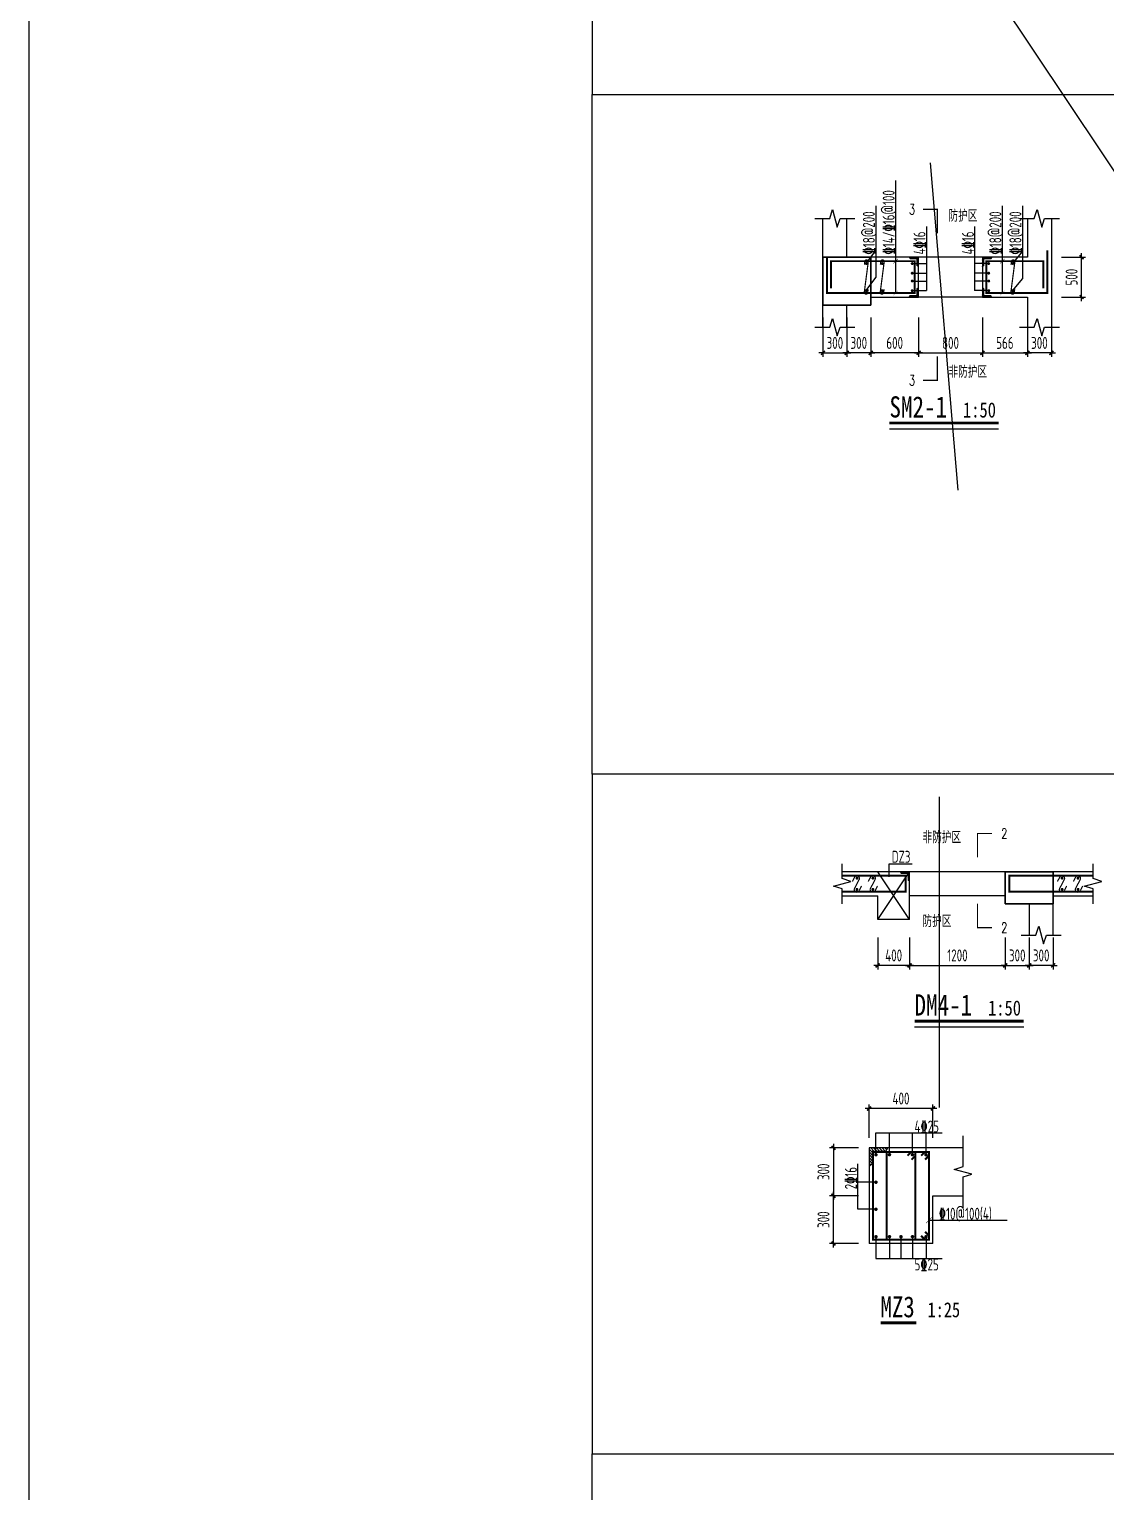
# Model space of a CAD drawing. Extents: x -502255 to 1362592, y -400300 to 332622.
# Drawn here: x 388167 to 401668, y -170935 to -152592 of the extents above; entities that cross this region are included whole.
import ezdxf

# ---------------------------------------------------------------- set-up
doc = ezdxf.new("R2010")
doc.units = 0
doc.header["$LTSCALE"] = 1000
doc.header["$MEASUREMENT"] = 0
doc.linetypes.add('DASH', pattern=[0.35, 0.25, -0.1])
for name, color, linetype in [('0_XREF', 7, 'Continuous'), ('DIM', 3, 'Continuous'), ('DIM_SYMB', 3, 'Continuous'), ('PUB_TEXT', 7, 'Continuous'), ('REIN', 1, 'Continuous'), ('REINL', 1, 'Continuous'), ('RF-QT', 30, 'Continuous'), ('TEXT', 53, 'Continuous'), ('THIN', 7, 'Continuous'), ('WALL', 2, 'Continuous')]:
    doc.layers.add(name, color=color, linetype=linetype)
doc.layers.add('人防细线', color=142, linetype='Continuous', lineweight=18)
doc.layers.add('砼柱', color=2, linetype='Continuous', lineweight=35)
doc.styles.add('_TCH_LABEL', font='COMPLEX', dxfattribs={"bigfont": 'GBCBIG'})
doc.styles.get("Standard").update_dxf_attribs({"font": 'tssdeng2.shx', "width": 0.7, "bigfont": '@@hztxt.shx'})
doc.styles.add('TSSD_Rein', font='tssdeng2.shx', dxfattribs={"width": 0.7, "bigfont": 'hztxt.shx'})
doc.styles.add('TYDG_01', font='', dxfattribs={"width": 0.8})
doc.styles.add('TYDG_03', font='simhei.ttf', dxfattribs={"width": 0.8})
doc.styles.get('TYDG_01').set_extended_font_data('SimSun')
doc.dimstyles.new('TSSD_50_50', dxfattribs={"dimtxt": 150, "dimasz": 50, "dimexe": 50, "dimexo": 125, "dimgap": 50, "dimtad": 1, "dimdec": 0, "dimzin": 0, "dimdsep": 46, "dimtxsty": 'Standard', "dimblk": 'ARCHTICK', "dimcen": 0, "dimdle": 50, "dimclrt": 7, "dimadec": 0, "dimazin": 0, "dimtfac": 1, "dimtdec": 0, "dimtix": 1, "dimtmove": 2, "dimatfit": 3, "dimfxl": 1, "dimtolj": 1, "dimtzin": 0, "dimarcsym": 0})

# ---------------------------------------------------------------- blocks, each defined once
blk = doc.blocks.new('_ArchTick')
at = {"color": 0, "linetype": 'ByBlock', "const_width": 0.4}
blk.add_lwpolyline([(-0.5, -0.5), (0.5, 0.5)], dxfattribs=at)
blk = doc.blocks.new('*D1128')
at = {"layer": 'Defpoints', "color": 0, "transparency": 16777216}
for p in [(399321, -156080), (400121, -156080), (400121, -156651)]:
    blk.add_point(p, dxfattribs=at)
at = {"layer": 'DIM', "color": 0, "lineweight": -2, "transparency": 16777216}
for p, q in [((399321, -156205), (399321, -156701)), ((400121, -156205), (400121, -156701)), ((399271, -156651), (400171, -156651))]:
    blk.add_line(p, q, dxfattribs=at)
at = {"layer": 'DIM', "color": 0, "lineweight": -2, "transparency": 16777216, "xscale": 50, "yscale": 50, "zscale": 50, "rotation": 180}
blk.add_blockref('_ArchTick', (399321, -156651), dxfattribs=at)
at = {"layer": 'DIM', "color": 0, "lineweight": -2, "transparency": 16777216, "xscale": 50, "yscale": 50, "zscale": 50}
blk.add_blockref('_ArchTick', (400121, -156651), dxfattribs=at)
at = {"layer": 'DIM', "color": 7, "transparency": 16777216, "insert": (399721, -156526), "char_height": 150, "attachment_point": 5}
blk.add_mtext('\\A1;800', dxfattribs=at)
blk = doc.blocks.new('*D1129')
at = {"layer": 'Defpoints', "color": 0, "transparency": 16777216}
for p in [(400121, -156080), (400686, -156080, -48), (400686, -156651)]:
    blk.add_point(p, dxfattribs=at)
at = {"layer": 'DIM', "color": 0, "lineweight": -2, "transparency": 16777216}
for p, q in [((400121, -156205), (400121, -156701)), ((400686, -156205), (400686, -156701)), ((400071, -156651), (400736, -156651))]:
    blk.add_line(p, q, dxfattribs=at)
at = {"layer": 'DIM', "color": 0, "lineweight": -2, "transparency": 16777216, "xscale": 50, "yscale": 50, "zscale": 50, "rotation": 180}
blk.add_blockref('_ArchTick', (400121, -156651), dxfattribs=at)
at = {"layer": 'DIM', "color": 0, "lineweight": -2, "transparency": 16777216, "xscale": 50, "yscale": 50, "zscale": 50}
blk.add_blockref('_ArchTick', (400686, -156651), dxfattribs=at)
at = {"layer": 'DIM', "color": 7, "transparency": 16777216, "insert": (400403, -156526), "char_height": 150, "attachment_point": 5}
blk.add_mtext('\\A1;566', dxfattribs=at)
blk = doc.blocks.new('*D1130')
at = {"layer": 'Defpoints', "color": 0, "transparency": 16777216}
for p in [(398721, -156080), (399321, -156080), (398721, -156651)]:
    blk.add_point(p, dxfattribs=at)
at = {"layer": 'DIM', "color": 0, "lineweight": -2, "transparency": 16777216}
for p, q in [((398721, -156205), (398721, -156701)), ((399321, -156205), (399321, -156701)), ((399371, -156651), (398671, -156651))]:
    blk.add_line(p, q, dxfattribs=at)
at = {"layer": 'DIM', "color": 0, "lineweight": -2, "transparency": 16777216, "xscale": 50, "yscale": 50, "zscale": 50, "rotation": 180}
blk.add_blockref('_ArchTick', (398721, -156651), dxfattribs=at)
at = {"layer": 'DIM', "color": 0, "lineweight": -2, "transparency": 16777216, "xscale": 50, "yscale": 50, "zscale": 50}
blk.add_blockref('_ArchTick', (399321, -156651), dxfattribs=at)
at = {"layer": 'DIM', "color": 7, "transparency": 16777216, "insert": (399021, -156526), "char_height": 150, "attachment_point": 5}
blk.add_mtext('\\A1;600', dxfattribs=at)
blk = doc.blocks.new('*D1131')
at = {"layer": 'Defpoints', "color": 0, "transparency": 16777216}
for p in [(398421, -156080), (398721, -156080), (398421, -156651)]:
    blk.add_point(p, dxfattribs=at)
at = {"layer": 'DIM', "color": 0, "lineweight": -2, "transparency": 16777216}
for p, q in [((398421, -156205), (398421, -156701)), ((398721, -156205), (398721, -156701)), ((398421, -156651), (398371, -156651)), ((398721, -156651), (398421, -156651)), ((398721, -156651), (398771, -156651))]:
    blk.add_line(p, q, dxfattribs=at)
at = {"layer": 'DIM', "color": 0, "lineweight": -2, "transparency": 16777216, "xscale": 50, "yscale": 50, "zscale": 50}
blk.add_blockref('_ArchTick', (398421, -156651), dxfattribs=at)
at = {"layer": 'DIM', "color": 0, "lineweight": -2, "transparency": 16777216, "xscale": 50, "yscale": 50, "zscale": 50, "rotation": 180}
blk.add_blockref('_ArchTick', (398721, -156651), dxfattribs=at)
at = {"layer": 'DIM', "color": 7, "transparency": 16777216, "insert": (398571, -156526), "char_height": 150, "attachment_point": 5}
blk.add_mtext('\\A1;300', dxfattribs=at)
blk = doc.blocks.new('*D1132')
at = {"layer": 'Defpoints', "color": 0, "transparency": 16777216}
for p in [(398121, -156080), (398421, -156080), (398421, -156651)]:
    blk.add_point(p, dxfattribs=at)
at = {"layer": 'DIM', "color": 0, "lineweight": -2, "transparency": 16777216}
for p, q in [((398121, -156205), (398121, -156701)), ((398421, -156205), (398421, -156701)), ((398121, -156651), (398071, -156651)), ((398121, -156651), (398421, -156651)), ((398421, -156651), (398471, -156651))]:
    blk.add_line(p, q, dxfattribs=at)
at = {"layer": 'DIM', "color": 0, "lineweight": -2, "transparency": 16777216, "xscale": 50, "yscale": 50, "zscale": 50}
blk.add_blockref('_ArchTick', (398121, -156651), dxfattribs=at)
at = {"layer": 'DIM', "color": 0, "lineweight": -2, "transparency": 16777216, "xscale": 50, "yscale": 50, "zscale": 50, "rotation": 180}
blk.add_blockref('_ArchTick', (398421, -156651), dxfattribs=at)
at = {"layer": 'DIM', "color": 7, "transparency": 16777216, "insert": (398271, -156526), "char_height": 150, "attachment_point": 5}
blk.add_mtext('\\A1;300', dxfattribs=at)
blk = doc.blocks.new('MJ-U')
at = {"layer": 'WALL'}
h = blk.add_hatch(dxfattribs=at)
h.set_pattern_fill('ANSI31', color=6, scale=100, style=0)
h.set_pattern_definition([(45, (-873776.461, -21584.63), (-8.83883476, 8.83883476), [])])
h.paths.add_polyline_path([(-117.2, 0), (0, 0), (0, -118.5), (-20, -104.4), (-20, -20), (-100.4, -20)])
at = {"layer": 'WALL', "color": 6}
blk.add_line((-117.2, 0), (-100.4, -20), dxfattribs=at)
at = {"layer": '人防细线', "color": 6}
for p, q in [((-117.2, 0), (0, 0)), ((-100.4, -20), (-117.2, 0)), ((0, 0), (0, -118.5)), ((-20, -20), (-100.4, -20)), ((-20, -104.4), (-20, -20)), ((0, -118.5), (-20, -104.4))]:
    blk.add_line(p, q, dxfattribs=at)
blk = doc.blocks.new('*D1133')
at = {"layer": 'Defpoints', "color": 0, "transparency": 16777216}
for p in [(400686, -156080, -48), (400986, -156080, -23), (400686, -156651)]:
    blk.add_point(p, dxfattribs=at)
at = {"layer": 'DIM', "color": 0, "lineweight": -2, "transparency": 16777216}
for p, q in [((400686, -156205), (400686, -156701)), ((400986, -156205), (400986, -156701)), ((400686, -156651), (400636, -156651)), ((400986, -156651), (400686, -156651)), ((400986, -156651), (401036, -156651))]:
    blk.add_line(p, q, dxfattribs=at)
at = {"layer": 'DIM', "color": 0, "lineweight": -2, "transparency": 16777216, "xscale": 50, "yscale": 50, "zscale": 50}
blk.add_blockref('_ArchTick', (400686, -156651), dxfattribs=at)
at = {"layer": 'DIM', "color": 0, "lineweight": -2, "transparency": 16777216, "xscale": 50, "yscale": 50, "zscale": 50, "rotation": 180}
blk.add_blockref('_ArchTick', (400986, -156651), dxfattribs=at)
at = {"layer": 'DIM', "color": 7, "transparency": 16777216, "insert": (400836, -156526), "char_height": 150, "attachment_point": 5}
blk.add_mtext('\\A1;300', dxfattribs=at)
blk = doc.blocks.new('*D1162')
at = {"layer": 'Defpoints', "color": 0, "transparency": 16777216}
for p in [(399208, -163859), (400408, -163859), (400408, -164333)]:
    blk.add_point(p, dxfattribs=at)
at = {"layer": 'DIM', "color": 0, "lineweight": -2, "transparency": 16777216}
for p, q in [((399208, -163984), (399208, -164383)), ((400408, -163984), (400408, -164383)), ((399158, -164333), (400458, -164333))]:
    blk.add_line(p, q, dxfattribs=at)
at = {"layer": 'DIM', "color": 0, "lineweight": -2, "transparency": 16777216, "xscale": 50, "yscale": 50, "zscale": 50, "rotation": 180}
blk.add_blockref('_ArchTick', (399208, -164333), dxfattribs=at)
at = {"layer": 'DIM', "color": 0, "lineweight": -2, "transparency": 16777216, "xscale": 50, "yscale": 50, "zscale": 50}
blk.add_blockref('_ArchTick', (400408, -164333), dxfattribs=at)
at = {"layer": 'DIM', "color": 7, "transparency": 16777216, "insert": (399808, -164208), "char_height": 150, "attachment_point": 5}
blk.add_mtext('\\A1;1200', dxfattribs=at)
blk = doc.blocks.new('*D1163')
at = {"layer": 'Defpoints', "color": 0, "transparency": 16777216}
for p in [(398808, -163859, -201), (399208, -163859), (398808, -164333)]:
    blk.add_point(p, dxfattribs=at)
at = {"layer": 'DIM', "color": 0, "lineweight": -2, "transparency": 16777216}
for p, q in [((398808, -163984), (398808, -164383)), ((399208, -163984), (399208, -164383)), ((399258, -164333), (398758, -164333))]:
    blk.add_line(p, q, dxfattribs=at)
at = {"layer": 'DIM', "color": 0, "lineweight": -2, "transparency": 16777216, "xscale": 50, "yscale": 50, "zscale": 50, "rotation": 180}
blk.add_blockref('_ArchTick', (398808, -164333), dxfattribs=at)
at = {"layer": 'DIM', "color": 0, "lineweight": -2, "transparency": 16777216, "xscale": 50, "yscale": 50, "zscale": 50}
blk.add_blockref('_ArchTick', (399208, -164333), dxfattribs=at)
at = {"layer": 'DIM', "color": 7, "transparency": 16777216, "insert": (399008, -164208), "char_height": 150, "attachment_point": 5}
blk.add_mtext('\\A1;400', dxfattribs=at)
blk = doc.blocks.new('*D1164')
at = {"layer": 'Defpoints', "color": 0, "transparency": 16777216}
for p in [(400408, -163859), (400708, -163859, -151), (400708, -164333)]:
    blk.add_point(p, dxfattribs=at)
at = {"layer": 'DIM', "color": 0, "lineweight": -2, "transparency": 16777216}
for p, q in [((400408, -163984), (400408, -164383)), ((400708, -163984), (400708, -164383)), ((400408, -164333), (400358, -164333)), ((400408, -164333), (400708, -164333)), ((400708, -164333), (400758, -164333))]:
    blk.add_line(p, q, dxfattribs=at)
at = {"layer": 'DIM', "color": 0, "lineweight": -2, "transparency": 16777216, "xscale": 50, "yscale": 50, "zscale": 50}
blk.add_blockref('_ArchTick', (400408, -164333), dxfattribs=at)
at = {"layer": 'DIM', "color": 0, "lineweight": -2, "transparency": 16777216, "xscale": 50, "yscale": 50, "zscale": 50, "rotation": 180}
blk.add_blockref('_ArchTick', (400708, -164333), dxfattribs=at)
at = {"layer": 'DIM', "color": 7, "transparency": 16777216, "insert": (400558, -164208), "char_height": 150, "attachment_point": 5}
blk.add_mtext('\\A1;300', dxfattribs=at)
blk = doc.blocks.new('*D1165')
at = {"layer": 'Defpoints', "color": 0, "transparency": 16777216}
for p in [(400708, -163859, -151), (401008, -163859), (400708, -164333)]:
    blk.add_point(p, dxfattribs=at)
at = {"layer": 'DIM', "color": 0, "lineweight": -2, "transparency": 16777216}
for p, q in [((400708, -163984), (400708, -164383)), ((401008, -163984), (401008, -164383)), ((400708, -164333), (400658, -164333)), ((401008, -164333), (400708, -164333)), ((401008, -164333), (401058, -164333))]:
    blk.add_line(p, q, dxfattribs=at)
at = {"layer": 'DIM', "color": 0, "lineweight": -2, "transparency": 16777216, "xscale": 50, "yscale": 50, "zscale": 50}
blk.add_blockref('_ArchTick', (400708, -164333), dxfattribs=at)
at = {"layer": 'DIM', "color": 0, "lineweight": -2, "transparency": 16777216, "xscale": 50, "yscale": 50, "zscale": 50, "rotation": 180}
blk.add_blockref('_ArchTick', (401008, -164333), dxfattribs=at)
at = {"layer": 'DIM', "color": 7, "transparency": 16777216, "insert": (400858, -164208), "char_height": 150, "attachment_point": 5}
blk.add_mtext('\\A1;300', dxfattribs=at)
blk = doc.blocks.new('*D1173')
at = {"layer": 'Defpoints', "color": 0, "transparency": 16777216}
for p in [(398700, -166128), (398700, -166622, -343), (399500, -166622, -274)]:
    blk.add_point(p, dxfattribs=at)
at = {"layer": 'DIM', "color": 0, "lineweight": -2, "transparency": 16777216}
for p, q in [((399550, -166128), (398650, -166128)), ((398700, -166497), (398700, -166078)), ((399500, -166497), (399500, -166078))]:
    blk.add_line(p, q, dxfattribs=at)
at = {"layer": 'DIM', "color": 0, "lineweight": -2, "transparency": 16777216, "xscale": 50, "yscale": 50, "zscale": 50, "rotation": 180}
blk.add_blockref('_ArchTick', (398700, -166128), dxfattribs=at)
at = {"layer": 'DIM', "color": 0, "lineweight": -2, "transparency": 16777216, "xscale": 50, "yscale": 50, "zscale": 50}
blk.add_blockref('_ArchTick', (399500, -166128), dxfattribs=at)
at = {"layer": 'DIM', "color": 7, "transparency": 16777216, "insert": (399100, -166003), "char_height": 150, "attachment_point": 5}
blk.add_mtext('\\A1;400', dxfattribs=at)
blk = doc.blocks.new('*D1174')
at = {"layer": 'Defpoints', "color": 0, "transparency": 16777216}
for p in [(398253, -167222), (398693, -167222, -343), (398693, -167822, -274)]:
    blk.add_point(p, dxfattribs=at)
at = {"layer": 'DIM', "color": 0, "lineweight": -2, "transparency": 16777216}
for p, q in [((398568, -167222), (398203, -167222)), ((398253, -167872), (398253, -167172)), ((398568, -167822), (398203, -167822))]:
    blk.add_line(p, q, dxfattribs=at)
at = {"layer": 'DIM', "color": 0, "lineweight": -2, "transparency": 16777216, "xscale": 50, "yscale": 50, "zscale": 50}
for p, rotation in [((398253, -167222), 90), ((398253, -167822), 270)]:
    blk.add_blockref('_ArchTick', p, dxfattribs=dict(at, rotation=rotation))
at = {"layer": 'DIM', "color": 7, "transparency": 16777216, "insert": (398128, -167522), "char_height": 150, "attachment_point": 5, "rotation": 90}
blk.add_mtext('\\A1;300', dxfattribs=at)
blk = doc.blocks.new('*D1175')
at = {"layer": 'Defpoints', "color": 0, "transparency": 16777216}
for p in [(398693, -166622, -240), (398253, -167222), (398693, -167222, -343)]:
    blk.add_point(p, dxfattribs=at)
at = {"layer": 'DIM', "color": 0, "lineweight": -2, "transparency": 16777216}
for p, q in [((398568, -166622), (398203, -166622)), ((398253, -166572), (398253, -167272)), ((398568, -167222), (398203, -167222))]:
    blk.add_line(p, q, dxfattribs=at)
at = {"layer": 'DIM', "color": 0, "lineweight": -2, "transparency": 16777216, "xscale": 50, "yscale": 50, "zscale": 50}
for p, rotation in [((398253, -166622), 90), ((398253, -167222), 270)]:
    blk.add_blockref('_ArchTick', p, dxfattribs=dict(at, rotation=rotation))
at = {"layer": 'DIM', "color": 7, "transparency": 16777216, "insert": (398128, -166922), "char_height": 150, "attachment_point": 5, "rotation": 90}
blk.add_mtext('\\A1;300', dxfattribs=at)
blk = doc.blocks.new('*D1201')
at = {"layer": 'Defpoints', "color": 0, "transparency": 16777216}
for p in [(400988, -155451, -51), (401365, -155451), (400988, -155951, -9)]:
    blk.add_point(p, dxfattribs=at)
at = {"layer": 'DIM', "color": 0, "lineweight": -2, "transparency": 16777216}
for p, q in [((401113, -155451), (401415, -155451)), ((401365, -156001), (401365, -155401)), ((401113, -155951), (401415, -155951))]:
    blk.add_line(p, q, dxfattribs=at)
at = {"layer": 'DIM', "color": 0, "lineweight": -2, "transparency": 16777216, "xscale": 50, "yscale": 50, "zscale": 50}
for p, rotation in [((401365, -155451), 90), ((401365, -155951), 270)]:
    blk.add_blockref('_ArchTick', p, dxfattribs=dict(at, rotation=rotation))
at = {"layer": 'DIM', "color": 7, "transparency": 16777216, "insert": (401240, -155701), "char_height": 150, "attachment_point": 5, "rotation": 90}
blk.add_mtext('\\A1;500', dxfattribs=at)

msp = doc.modelspace()

# ---------------------------------------------------------------- linework, layer by layer
for p, q in [((440189, -211992), (388167.5, -133959.8)), ((399464.5, -154266.1), (399813.2, -158371.8)), ((400120.6, -155450.5), (399320.6, -155450.5)), ((400120.6, -155950.5), (399320.6, -155950.5)), ((399580.4, -162217.4), (399580.4, -166116.9)), ((398808.2, -163759.3, -51.4), (399208.2, -163159.3)), ((399208.2, -163759.3, -51.4), (398808.2, -163159.3)), ((400408.2, -163159.3), (399208.2, -163159.3)), ((400408.2, -163459.3), (399208.2, -163459.3)), ((398785.9, -166708), (398785.9, -166435)), ((398785.9, -166435), (399616.2, -166435)), ((398955.8, -166708), (398955.8, -166435)), ((399244, -166708), (399244, -166435)), ((399413.9, -166708), (399413.9, -166435)), ((398699.9, -166622), (398699.9, -167822)), ((399879, -166622), (398699.9, -166622)), ((398559.9, -167391.6), (398559.9, -166823.5)), ((398785.9, -167052.5), (398559.9, -167052.5)), ((399499.9, -167822), (399499.9, -167222)), ((399499.9, -167222), (399879, -167222)), ((398785.9, -167391.6), (398559.9, -167391.6)), ((399449.9, -167528.9), (400432.8, -167528.9)), ((399499.9, -167822), (398699.9, -167822)), ((398785.9, -167736), (398785.9, -168009)), ((398955.8, -167736), (398955.8, -168009)), ((399099.9, -167736), (399099.9, -168009)), ((399244, -167736), (399244, -168009)), ((399413.9, -167736), (399413.9, -168009)), ((398785.9, -168009), (399616.2, -168009))]:
    msp.add_line(p, q)
for points in [[(388167.5, -133959.8), (440189, -133959.8), (440189, -211992), (388167.5, -211992)], [(395229.1, -153409.3), (409325.1, -153409.3), (409325.1, -144884.1), (395229.1, -144884.1)], [(395229.1, -153409.3), (409325.1, -153409.3), (409325.1, -161934.5), (395229.1, -161934.5)], [(395229.1, -170459.7), (409325.1, -170459.7), (409325.1, -161934.5), (395229.1, -161934.5)], [(395229.1, -170459.7), (409325.1, -170459.7), (409325.1, -178984.9), (395229.1, -178984.9)]]:
    msp.add_lwpolyline(points, close=True)
for points, const_width in [([(400936.4, -155366.6), (400936.4, -155900.5), (400170.6, -155900.5), (400170.6, -155500.5), (400886.4, -155500.5), (400886.4, -155840.5)], 25), ([(398171, -155446.9), (398171, -155900.5), (399270.6, -155900.5), (399270.6, -155500.5), (398221, -155500.5), (398221, -155840.5)], 25), ([(399003.3, -155529.9), (399062.1, -155471.1)], 5), ([(400341.3, -155529.9), (400400.1, -155471.1)], 5), ([(399003.3, -155929.9), (399062.1, -155871.1)], 5), ([(400341.3, -155929.9), (400400.1, -155871.1)], 5), ([(398362.7, -163409.3), (399158.2, -163409.3), (399158.2, -163209.3), (398362.7, -163209.3)], 25), ([(401508.4, -163409.3), (400458.2, -163409.3), (400458.2, -163209.3), (401508.4, -163209.3)], 25), ([(398921.6, -166672), (398921.6, -167772)], 25), ([(399182, -166720), (399230, -166672)], 25), ([(399232, -166770), (399280, -166722)], 25), ([(399278.2, -166672), (399278.2, -167772)], 25), ([(399351.9, -166720), (399399.9, -166672)], 25), ([(399401.9, -166770), (399449.9, -166722)], 25), ([(399412.5, -167566.3), (399487.3, -167491.5)], 5), ([(399351.9, -167724), (399399.9, -167772)], 25), ([(399401.9, -167674), (399449.9, -167722)], 25)]:
    msp.add_lwpolyline(points, dxfattribs=dict(const_width=const_width))
at = {"const_width": 25}
msp.add_lwpolyline([(399449.9, -166672), (399449.9, -167772), (398749.9, -167772), (398749.9, -166672)], close=True, dxfattribs=at)
at = {"layer": 'DIM_SYMB', "const_width": 35}
for points in [[(398955.3, -157531.4), (400324.3, -157531.4)], [(399269.5, -165032.2), (400638.6, -165032.2)]]:
    msp.add_lwpolyline(points, dxfattribs=at)
at = {"layer": 'DIM_SYMB'}
for points in [[(398955.3, -157601.4), (400324.3, -157601.4)], [(399269.5, -165102.2), (400638.6, -165102.2)]]:
    msp.add_lwpolyline(points, dxfattribs=at)
at = {"layer": 'DIM_SYMB', "lineweight": -3, "const_width": 35}
msp.add_lwpolyline([(398843.5, -168816.3), (399292.7, -168816.3)], dxfattribs=at)
at = {"layer": 'PUB_TEXT', "const_width": 15, "elevation": 150}
for points in [[(399376.6, -154850.6), (399556.6, -154850.6), (399556.6, -155150.6)], [(399376.6, -156994.2), (399556.6, -156994.2), (399556.6, -156694.2)], [(400240.4, -162678.9), (400060.4, -162678.9), (400060.4, -162978.9)], [(400240.4, -163860.7), (400060.4, -163860.7), (400060.4, -163560.7)]]:
    msp.add_lwpolyline(points, dxfattribs=at)
at = {"layer": 'REIN', "linetype": 'DASH', "ltscale": 0.3, "const_width": 15, "elevation": 150}
msp.add_lwpolyline([(398641.9, -155543.6), (398646.4, -155503.9, -0.9976711), (398689.5, -155508.8), (398639.9, -155889.7, 1.0023344), (398682.9, -155894.6), (398687.5, -155854.8)], format="xyb", dxfattribs=at)
at = {"layer": 'REIN', "ltscale": 0.5}
for points, const_width in [([(398673.5, -155530.5, 1), (398655.5, -155530.5, 1)], 18), ([(398873.5, -155530.5, 1), (398855.5, -155530.5, 1)], 18), ([(399249.6, -155530.5, 1), (399231.6, -155530.5, 1)], 18), ([(400191.6, -155530.5, -1), (400209.6, -155530.5, -1)], 18), ([(400493.9, -155530.5, -1), (400511.9, -155530.5, -1)], 18), ([(399249.6, -155651.5, 1), (399231.6, -155651.5, 1)], 18), ([(399249.6, -155749.5, -1), (399231.6, -155749.5, -1)], 18), ([(400191.6, -155651.5, -1), (400209.6, -155651.5, -1)], 18), ([(400191.6, -155749.5, 1), (400209.6, -155749.5, 1)], 18), ([(398673.5, -155870.5, -1), (398655.5, -155870.5, -1)], 18), ([(398873.5, -155870.5, -1), (398855.5, -155870.5, -1)], 18), ([(399249.6, -155870.5, -1), (399231.6, -155870.5, -1)], 18), ([(400191.6, -155870.5, 1), (400209.6, -155870.5, 1)], 18), ([(400493.9, -155870.5, 1), (400511.9, -155870.5, 1)], 18), ([(398556.7, -163239.3, 1), (398538.7, -163239.3, 1)], 18), ([(398756.7, -163239.3, 1), (398738.7, -163239.3, 1)], 18), ([(401129.4, -163239.3, 1), (401111.4, -163239.3, 1)], 18), ([(401329.4, -163239.3, 1), (401311.4, -163239.3, 1)], 18), ([(398556.7, -163379.3, -1), (398538.7, -163379.3, -1)], 18), ([(398756.7, -163379.3, -1), (398738.7, -163379.3, -1)], 18), ([(401129.4, -163379.3, -1), (401111.4, -163379.3, -1)], 18), ([(401329.4, -163379.3, -1), (401311.4, -163379.3, -1)], 18), ([(398775.1, -166708, -1), (398796.7, -166708, -1)], 21.6), ([(398945, -166708, -1), (398966.6, -166708, -1)], 21.6), ([(399254.8, -166708, 1), (399233.2, -166708, 1)], 21.6), ([(399424.7, -166708, 1), (399403.1, -166708, 1)], 21.6), ([(398775.1, -167052.5, -1), (398796.7, -167052.5, -1)], 21.6), ([(398775.1, -167391.6, 1), (398796.7, -167391.6, 1)], 21.6), ([(398775.1, -167736, 1), (398796.7, -167736, 1)], 21.6), ([(398945, -167736, 1), (398966.6, -167736, 1)], 21.6), ([(399110.7, -167736, -1), (399089.1, -167736, -1)], 21.6), ([(399254.8, -167736, -1), (399233.2, -167736, -1)], 21.6), ([(399424.7, -167736, -1), (399403.1, -167736, -1)], 21.6)]:
    msp.add_lwpolyline(points, format="xyb", close=True, dxfattribs=dict(at, const_width=const_width))
at = {"layer": 'REIN', "ltscale": 0.3, "const_width": 15, "elevation": 150}
for points in [[(398841.9, -155543.6), (398846.4, -155503.9, -0.9976711), (398889.5, -155508.8), (398839.9, -155889.7, 1.0023344), (398882.9, -155894.6), (398887.5, -155854.8)], [(400480.2, -155543.6), (400484.8, -155503.9, -0.9976711), (400527.9, -155508.8), (400478.2, -155889.7, 1.0023344), (400521.3, -155894.6), (400525.9, -155854.8)]]:
    msp.add_lwpolyline(points, format="xyb", dxfattribs=at)
at = {"layer": 'REINL', "const_width": 15}
for points in [[(398489.7, -163281), (398517.3, -163227.8, -0.8887648), (398578.1, -163250.8), (398517.3, -163367.8, 1.1251571), (398578.1, -163390.8), (398605.8, -163337.5)], [(398689.7, -163281), (398717.3, -163227.8, -0.8887648), (398778.1, -163250.8), (398717.3, -163367.8, 1.1251571), (398778.1, -163390.8), (398805.8, -163337.5)], [(401062.4, -163281), (401090, -163227.8, -0.8887648), (401150.8, -163250.8), (401090, -163367.8, 1.1251571), (401150.8, -163390.8), (401178.5, -163337.5)], [(401262.4, -163281), (401290, -163227.8, -0.8887648), (401350.8, -163250.8), (401290, -163367.8, 1.1251571), (401350.8, -163390.8), (401378.5, -163337.5)]]:
    msp.add_lwpolyline(points, format="xyb", dxfattribs=at)
at = {"layer": 'RF-QT'}
for p, q in [((398120.6, -155450.5), (398120.6, -154964.1)), ((398420.6, -155450.5), (398420.6, -154964.1)), ((400686.4, -154964.1), (400686.4, -155450.5)), ((400986.4, -154964.1), (400986.4, -156328)), ((399320.6, -155450.5), (398720.6, -155450.5)), ((399320.6, -155950.5), (399320.6, -155450.5)), ((400686.4, -155450.5), (400120.6, -155450.5)), ((400120.6, -155450.5), (400120.6, -155950.5)), ((398120.6, -156328), (398120.6, -156050.5)), ((398420.6, -156328), (398420.6, -156050.5)), ((398720.6, -155950.5), (399320.6, -155950.5)), ((400120.6, -155950.5), (400686.4, -155950.5)), ((400686.4, -155950.5), (400686.4, -156328)), ((399208.2, -163159.3), (398362.7, -163159.3)), ((399208.2, -163759.3), (399208.2, -163159.3)), ((401508.4, -163159.3), (401008.2, -163159.3)), ((398362.7, -163459.3), (398808.2, -163459.3)), ((398808.2, -163759.3), (398808.2, -163459.3)), ((400708.2, -163559.3), (400708.2, -163953.1)), ((401008.2, -163459.3), (401508.4, -163459.3)), ((401008.2, -163953.1), (401008.2, -163559.3)), ((399208.2, -163759.3), (398808.2, -163759.3))]:
    msp.add_line(p, q, dxfattribs=at)
at = {"layer": 'TEXT', "ltscale": 100}
for p, q in [((399032.7, -154489.9), (399032.7, -155900.5)), ((398784.2, -154805.5), (398784.2, -155705.6)), ((400370.7, -154805.5), (400370.7, -155900.5)), ((400622.5, -154805.5), (400622.5, -155721.2)), ((399419.1, -155066.8), (399419.1, -155870.5)), ((400022, -155066.8), (400022, -155870.5)), ((398664.5, -155530.5), (398784.2, -155365.6)), ((399240.6, -155530.5), (399419.1, -155530.5)), ((400200.6, -155530.5), (400022, -155530.5)), ((400502.9, -155530.5), (400622.5, -155381.2)), ((398664.5, -155870.5), (398784.2, -155705.6)), ((399240.6, -155651.5), (399419.1, -155651.5)), ((400200.6, -155651.5), (400022, -155651.5)), ((400502.9, -155870.5), (400622.5, -155721.2)), ((399240.6, -155749.5), (399419.1, -155749.5)), ((399240.6, -155870.5), (399419.1, -155870.5)), ((400200.6, -155749.5), (400022, -155749.5)), ((400200.6, -155870.5), (400022, -155870.5)), ((398952.9, -163058.3), (399238.4, -163058.3)), ((398952.9, -163222.1), (398952.9, -163058.3))]:
    msp.add_line(p, q, dxfattribs=at)
at = {"layer": 'THIN'}
for points in [[(398020.6, -154964.1), (398205.6, -154964.1), (398240.6, -154854.1), (398300.6, -155074.1), (398335.6, -154964.1), (398520.6, -154964.1)], [(400586.4, -154964.1), (400771.4, -154964.1), (400806.4, -154854.1), (400866.4, -155074.1), (400901.4, -154964.1), (401086.4, -154964.1)], [(398020.6, -156328), (398205.6, -156328), (398240.6, -156218), (398300.6, -156438), (398335.6, -156328), (398520.6, -156328)], [(400586.4, -156328), (400771.4, -156328), (400806.4, -156218), (400866.4, -156438), (400901.4, -156328), (401086.4, -156328)], [(398362.7, -163559.3), (398362.7, -163374.3), (398252.7, -163339.3), (398472.7, -163279.3), (398362.7, -163244.3), (398362.7, -163059.3)], [(401508.4, -163559.3), (401508.4, -163374.3), (401398.4, -163339.3), (401618.4, -163279.3), (401508.4, -163244.3), (401508.4, -163059.3)], [(400608.2, -163953.1), (400793.2, -163953.1), (400828.2, -163843.1), (400888.2, -164063.1), (400923.2, -163953.1), (401108.2, -163953.1)], [(399879, -167372), (399879, -166987), (399989, -166952), (399769, -166892), (399879, -166857), (399879, -166472)]]:
    msp.add_lwpolyline(points, dxfattribs=at)
at = {"layer": '砼柱', "lineweight": 35}
for points in [[(398720.6, -156050.5), (398720.6, -155450.5), (398120.6, -155450.5), (398120.6, -156050.5)], [(401008.2, -163559.3), (401008.2, -163159.3), (400408.2, -163159.3), (400408.2, -163559.3)]]:
    msp.add_lwpolyline(points, close=True, dxfattribs=at)

# ---------------------------------------------------------------- block references
at = {"layer": '0_XREF'}
for p in [(399320.6, -155450.5), (399208.2, -163159.3)]:
    msp.add_blockref('MJ-U', p, dxfattribs=at)
at = {"layer": '0_XREF', "xscale": -1}
msp.add_blockref('MJ-U', (400120.6, -155450.5), dxfattribs=at)
at = {"layer": '0_XREF', "xscale": -1, "rotation": 180}
msp.add_blockref('MJ-U', (399320.6, -155950.5), dxfattribs=at)
at = {"layer": '0_XREF', "rotation": 180}
msp.add_blockref('MJ-U', (400120.6, -155950.5), dxfattribs=at)
at = {"layer": '0_XREF', "xscale": 2, "yscale": 2, "zscale": 2, "rotation": 89.99999999999999}
msp.add_blockref('MJ-U', (398699.9, -166622, -68.6), dxfattribs=at)

# ---------------------------------------------------------------- texts
at = {"layer": 'PUB_TEXT'}
for s, height, style, width, p in [('3', 127.5, '_TCH_LABEL', 0.705882, (399200.9, -154914.3, 150)), ('3', 127.5, '_TCH_LABEL', 0.705882, (399200.9, -157057.9, 150)), ('SM2-1', 265.82, 'TYDG_01', 0.8, (398955.3, -157461.4)), ('1:50', 189.87, 'TYDG_01', 0.8, (399877.7, -157461.4)), ('2', 127.5, '_TCH_LABEL', 0.705882, (400356.1, -162742.7, 150)), ('2', 127.5, '_TCH_LABEL', 0.705882, (400356.1, -163924.5, 150)), ('DM4-1', 265.82, 'TYDG_01', 0.8, (399269.5, -164962.2)), ('1:50', 189.87, 'TYDG_01', 0.8, (400192, -164962.2)), ('MZ3', 262.87, 'TYDG_03', 0.8, (398843.5, -168746.3)), ('1:25', 187.76, 'TYDG_03', 0.8, (399432.7, -168746.3))]:
    msp.add_text(s, height=height, dxfattribs=dict(at, style=style, width=width)).set_placement(p)
at = {"layer": 'TEXT', "ltscale": 100, "style": 'TSSD_Rein', "width": 0.7}
for s, p in [('\x8414/\x8416@100', (399020.6, -155416)), ('\x8418@200', (398772.1, -155416)), ('\x8418@200', (400358.6, -155416)), ('\x8418@200', (400610.4, -155416)), ('4\x8416', (399407, -155416)), ('4\x8416', (400015.1, -155416)), ('2\x8416', (398546.8, -167142))]:
    msp.add_text(s, height=150, rotation=90, dxfattribs=at).set_placement(p)
for s, p in [('防护区', (399696.1, -155005.7)), ('非防护区', (399696.1, -156963.1)), ('非防护区', (399369.7, -162801.5)), ('DZ3', (398982.9, -163046.2)), ('防护区', (399369.7, -163853)), ('4\x8425', (399269.8, -166428.6)), ('\x8410@100(4)', (399574.8, -167522.5)), ('5\x8425', (399269.8, -168159.7))]:
    msp.add_text(s, height=150, dxfattribs=at).set_placement(p)

# ---------------------------------------------------------------- dimensions: what is measured, and where the dimension line sits
at = {"layer": 'DIM'}
for base, p1, p2, angle, picture, middle in [((401364.6, -155450.5, 102.8), (400988.3, -155950.5, 94.3), (400988.3, -155450.5, 51.4), 90, '*D1201', (401239.6, -155700.5, 102.8)), ((398420.6, -156650.5, 150), (398120.6, -156079.9, 150), (398420.6, -156079.9, 150), 0, '*D1132', (398270.6, -156525.5, 150)), ((398420.6, -156650.5, 150), (398720.6, -156079.9, 150), (398420.6, -156079.9, 150), 180, '*D1131', (398570.6, -156525.5, 150)), ((398720.6, -156650.5, 150), (399320.6, -156079.9, 150), (398720.6, -156079.9, 150), 180, '*D1130', (399020.6, -156525.5, 150)), ((400686.4, -156650.5, 150), (400986.4, -156079.9, 127.2), (400686.4, -156079.9, 101.5), 180, '*D1133', (400836.4, -156525.5, 150)), ((398808.2, -164332.8, 150), (399208.2, -163859.3, 150), (398808.2, -163859.3, -51.4), 180, '*D1163', (399008.2, -164207.8, 150)), ((400708.2, -164332.8, 150), (401008.2, -163859.3, 150), (400708.2, -163859.3, -1.1), 180, '*D1165', (400858.2, -164207.8, 150))]:
    dim = msp.add_linear_dim(base=base, p1=p1, p2=p2, angle=angle, dimstyle='TSSD_50_50', dxfattribs=at)
    dim.commit()
    dim.dimension.update_dxf_attribs({"geometry": picture, "text_midpoint": middle})
for base, p1, p2, picture, middle in [((400120.6, -156650.5, 150), (399320.6, -156079.9, 150), (400120.6, -156079.9, 150), '*D1128', (399720.6, -156525.5, 150)), ((400686.4, -156650.5, 150), (400120.6, -156079.9, 150), (400686.4, -156079.9, 101.5), '*D1129', (400403.5, -156525.5, 150)), ((400408.2, -164332.8, 150), (399208.2, -163859.3, 150), (400408.2, -163859.3, 150), '*D1162', (399808.2, -164207.8, 150)), ((400708.2, -164332.8, 150), (400408.2, -163859.3, 150), (400708.2, -163859.3, -1.1), '*D1164', (400558.2, -164207.8, 150))]:
    dim = msp.add_linear_dim(base=base, p1=p1, p2=p2, dimstyle='TSSD_50_50', dxfattribs=at)
    dim.commit()
    dim.dimension.update_dxf_attribs({"geometry": picture, "text_midpoint": middle})
for base, p1, p2, angle, picture, middle in [((398699.9, -166128.5, 274.3), (399499.9, -166622), (398699.9, -166622, -68.6), 180, '*D1173', (399099.9, -166003.5, 274.3)), ((398253.3, -167222, 274.3), (398693.2, -166622, 34.3), (398693.2, -167222, -68.6), 270, '*D1175', (398128.3, -166922, 274.3)), ((398253.3, -167222, 274.3), (398693.2, -167822), (398693.2, -167222, -68.6), 90, '*D1174', (398128.3, -167522, 274.3))]:
    dim = msp.add_linear_dim(base=base, p1=p1, p2=p2, angle=angle, dimstyle='TSSD_50_50', override={"dimlfac": 0.5}, dxfattribs=at)
    dim.commit()
    dim.dimension.update_dxf_attribs({"geometry": picture, "text_midpoint": middle})

doc.saveas('drawing.dxf')
